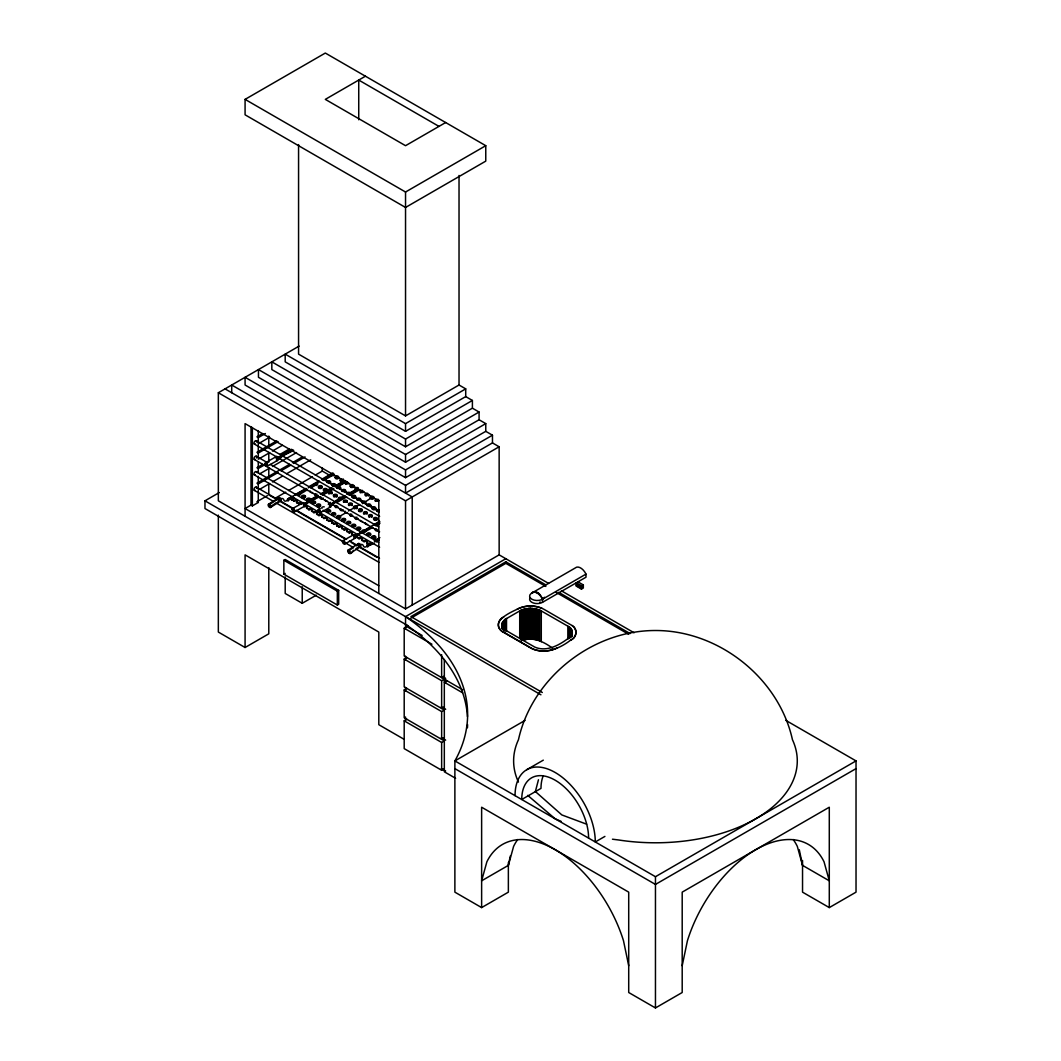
<?xml version="1.0" encoding="UTF-8"?>
<svg xmlns="http://www.w3.org/2000/svg" width="1061" height="1061" viewBox="0 0 1061 1061"><rect width="100%" height="100%" fill="white"/><g stroke="black" fill="none" stroke-linecap="round" stroke-linejoin="round"><path stroke-width="1.5" d="M291.656 449.28L283.035 454.081L283.008 455.633L293.738 450.421M283.685 456.018L283.711 454.466L292.319 449.665M317.438 495.699L310.263 499.704L310.236 501.256L319.52 496.84M310.913 501.641L310.926 500.089L318.114 496.084M336.019 502.132L336.045 500.567L344.666 495.766M345.329 496.163L336.708 500.951L336.695 502.516L346.748 496.919M360.594 532.635L379.281 521.455M361.257 533.126L361.27 532.251L371.323 526.654M358.618 544.704L359.958 544.85A5.292 3.064 -60 0 1 363.432 545.938A3.939 2.281 -60 0 0 366.111 546.707L367.451 545.938M360.223 545.619L356.125 548.617M502.105 623.788L502.596 627.064L505.063 629.942L534.771 647.091C546.229 652.157 558.815 645.473 567.847 638.629C573.524 636.467 573.643 628.337 567.847 626.176L539.704 610.035L530.076 608.258L521.243 610.062L505.182 619.345L502.423 622.701L502.025 628.152M283.685 455.341C283.181 453.697 281.218 459.864 276.841 459.214M310.913 500.872C310.409 499.094 308.711 504.081 304.228 504.598M336.695 501.734C336.257 499.89 334.162 505.235 329.838 505.699M628.709 965.722L623.483 940.696A105.463 60.888 60 0 0 555.168 849.689A105.463 60.888 60 0 0 486.866 861.824L481.628 880.802L508.365 865.365L510.328 855.975M682.196 965.722L687.435 940.696A105.463 60.888 -60 0 1 755.75 849.689A105.463 60.888 -60 0 1 824.052 861.824L829.291 880.802L802.54 865.365L797.315 846.373A105.463 60.888 -60 0 0 793.217 839.516M538.457 779.769L535.381 791.533L561.853 814.941L586.6 824.172M508.365 865.365L513.604 846.373A105.463 60.888 60 0 1 517.688 839.516M268.884 504.89L270.078 506.813L268.884 504.89L277.969 499.094M349.639 552.754C347.305 545.924 348.432 559.28 353.538 550.261M360.024 546.123L359.255 545.911M301.881 504.254A1.897 1.088 0 0 0 299.282 503.882L296.576 502.702A1.897 1.088 0 0 0 296.735 501.243A1.897 1.088 0 0 0 294.282 500.991L291.563 499.797L291.868 498.816A1.897 1.088 0 0 0 291.576 497.49M291.563 499.797L291.868 499.585A1.897 1.088 0 0 0 291.881 498.498M322.862 479.943A1.897 1.088 0 0 0 324.746 479.837L325.276 479.506A1.897 1.088 0 0 0 325.303 478.418M342.186 527.675A1.897 1.088 0 0 0 339.387 527.052L336.682 525.858A1.897 1.088 0 0 0 336.841 524.413A1.897 1.088 0 0 0 334.387 524.147L331.669 522.967L331.974 521.972A1.897 1.088 0 0 0 331.616 520.619A1.897 1.088 0 0 0 329.228 520.54L326.669 519.293A1.897 1.088 0 0 0 326.669 517.755A1.897 1.088 0 0 0 324.003 517.755L321.655 516.402A1.897 1.088 0 0 0 321.655 514.85A1.897 1.088 0 0 0 318.976 514.85L316.642 513.511A1.897 1.088 0 0 0 316.642 511.959A1.897 1.088 0 0 0 313.963 511.959L311.841 510.46A1.897 1.088 0 0 0 311.576 509.041A1.897 1.088 0 0 0 309.083 509.001L308.963 509.85A1.897 1.088 0 0 1 311.576 509.81A1.897 1.088 0 0 1 311.841 511.243L313.963 512.728A1.897 1.088 0 0 1 316.642 512.728A1.897 1.088 0 0 1 316.642 514.28L318.976 515.633A1.897 1.088 0 0 1 321.96 515.858M331.669 522.967L331.974 522.755A1.897 1.088 0 0 0 331.616 521.389A1.897 1.088 0 0 0 329.228 521.309L326.669 520.062A1.897 1.088 0 0 0 326.669 518.524A1.897 1.088 0 0 0 324.003 518.524L321.655 516.402M337.119 487.039L337.69 486.707A1.897 1.088 0 0 1 340.448 487.224A1.897 1.088 0 0 1 339.082 488.71M339.971 488.458L342.504 490.461M377.225 510.978L377.796 510.646A1.897 1.088 0 0 1 379.215 510.513M503.763 616.971C496.707 619.704 496.707 629.664 503.763 632.409L530.5 647.847C543.762 655.221 559.678 648.709 570.619 640.128C577.661 637.396 577.661 627.422 570.619 624.69L543.869 609.253C535.699 604.956 525.301 604.942 517.131 609.253C510.779 612.277 489.519 621.613 502.132 631.335L532.357 648.788C540.248 652.024 549.678 651.878 557.237 647.847M570.619 640.128C576.587 637.741 578.179 629.173 572.25 625.765M268.526 504.227L278.91 497.596M271.377 505.991L275.263 503.511M277.863 501.853L280.462 500.195M270.436 507.476A1.883 1.034 57.4 0 0 269.812 504.651A1.883 1.034 57.4 0 0 268.194 505.434A1.883 1.034 57.4 0 0 270.436 507.476L280.82 500.858M348.048 550.168L358.472 543.524M349.745 549.996L353.631 547.516M356.231 545.858L358.83 544.2M350.024 553.391A1.897 1.034 57.4 0 0 349.321 550.54A1.897 1.034 57.4 0 0 347.756 551.415A1.897 1.034 57.4 0 0 350.024 553.391L360.435 546.747M308.963 509.85L306.669 507.688A1.897 1.088 0 0 0 306.735 506.243A1.897 1.088 0 0 0 304.268 506.017L304.268 506.787A1.897 1.088 0 0 1 306.735 507.012A1.897 1.088 0 0 1 306.669 508.458L306.602 508.484M345.05 492.079L345.263 491.163A1.897 1.088 0 0 0 344.043 489.453A1.897 1.088 0 0 0 341.881 490.819M349.188 532.94L349.188 532.171A1.897 1.088 0 0 1 351.682 532.198A1.897 1.088 0 0 1 351.947 533.63L351.947 534.399A1.897 1.088 0 0 0 351.682 532.967A1.897 1.088 0 0 0 349.188 532.94L346.775 530.845A1.897 1.088 0 0 0 346.841 529.412A1.897 1.088 0 0 0 344.374 529.187L341.695 527.98A1.897 1.088 0 0 0 341.841 526.521A1.897 1.088 0 0 0 339.387 526.283L336.682 525.089A1.897 1.088 0 0 0 336.841 523.643A1.897 1.088 0 0 0 334.387 523.378L331.669 522.198M245.078 99.376L325.316 53.05L485.766 145.689L485.766 161.126L405.541 207.452L245.078 114.813L245.078 99.376L405.541 192.014L485.766 145.689M365.422 76.206L325.316 99.376L405.541 145.689L445.66 122.532M548.577 583.404L499.147 554.863L405.541 608.895L218.341 500.819L218.341 392.742L299.122 346.098M262.611 433.564L256.934 436.84L258.274 437.623L265.369 433.525M259.693 442.967L269.613 437.238M276.788 440.819L256.934 452.291L258.274 453.06L278.128 441.601M258.274 459.227L269.613 452.689M272.452 451.044L282.372 445.315M262.611 464.453L256.934 467.729L258.274 468.498L265.369 464.4M265.449 462.808L276.788 456.27M279.627 454.625L289.547 448.896M280.953 455.394L290.886 449.665M408.405 625.99L204.972 508.537L204.972 500.819L219.295 492.543M259.693 473.856L269.613 468.126M272.452 466.482L296.549 452.57M289.547 464.333L256.934 483.166L258.274 483.935L278.128 472.477M292.385 462.702L302.305 456.973M280.953 470.845L290.886 465.116M293.725 463.471L305.064 456.92M259.693 489.293L269.613 483.564M272.452 481.933L282.372 476.203M286.629 473.736L310.727 459.824M252.054 504.505L245.078 508.537L378.804 585.738M257.637 501.296L267.399 495.659M298.565 144.588L298.565 354.135L405.541 415.899L459.028 385.01L465.713 388.87L465.713 396.602L405.541 431.336L285.197 361.854L285.197 354.135L405.541 423.618L465.713 388.87M251.006 426.721L251.006 505.116L252.346 505.885L258.274 502.463L258.274 476.336M275.926 497.821L285.767 492.145M288.565 490.514L312.451 476.734M315.263 475.116L322.279 471.057L330.873 476.018M293.884 497.689L287.544 500.58L287.544 499.041L291.802 496.575M294.64 494.943L305.979 488.392M308.804 486.76L318.738 481.031M321.563 479.4L332.902 472.848M287.544 499.041L306.642 488.789M308.26 487.848L319.48 481.376M322.239 479.784L332.159 474.055M287.889 499.996L286.55 500.779A3.939 2.281 -60 0 1 283.871 499.996A5.292 3.064 -60 0 0 279.865 499.227M298.141 495.235L305.223 491.15M310.9 487.874L317.982 483.776M323.658 480.514L333.578 474.784M405.541 439.055L472.397 400.461L472.397 408.18L405.541 446.774L271.828 369.573L271.828 361.854L405.541 439.055L405.541 446.774M405.541 454.493L479.081 412.039L479.081 419.758L405.541 462.211L258.46 377.292L258.46 369.573L405.541 454.493L405.541 462.211M405.541 469.93L485.766 423.618L485.766 431.336L405.541 477.662L245.078 385.01L245.078 377.292L405.541 469.93L405.541 477.662M348.366 511.017L354.202 507.781A1.897 1.088 0 0 0 357.278 507.131A1.897 1.088 0 0 0 354.759 505.925A1.897 1.088 0 0 0 354.202 507.781M356.96 507.092L356.761 506.177L359.599 504.532M365.382 503.445A1.897 1.088 0 0 0 365.024 502.078L370.873 498.113M405.541 485.381L492.463 435.196L492.463 442.914L405.541 493.1L405.541 485.381L231.709 385.01L231.709 392.742M283.857 560.261L285.197 559.492L338.684 590.367L338.684 604.266L337.345 605.035L283.857 574.16L283.857 560.261L337.345 591.149L338.684 590.367M218.341 392.742L405.541 500.819L499.147 446.774L499.147 554.863M283.857 574.16L285.197 573.391M374.626 542.94L367.106 546.508L367.106 544.969L371.363 542.516M374.201 540.871L379.865 537.609M367.106 544.969L372.026 542.9M374.865 541.269L379.122 538.802M367.106 546.508L369.944 544.877M376.284 541.985L379.122 540.354M285.197 576.919L285.197 593.457L302.226 603.285L316.297 595.168M218.341 515.129L218.341 632.064L245.078 647.502L268.791 633.815L268.791 567.635M405.541 629.213L405.541 616.613L505.832 558.723M545.831 584.903L505.832 561.813L410.886 616.613L542.317 692.501M410.886 618.165L505.832 563.351L545.831 586.441M462.662 689.743L404.201 655.99L404.201 628.205L406.88 626.653L422.132 635.459M444.32 768.708L441.641 770.246L404.201 748.628L404.201 720.843L441.641 742.461L444.32 740.91L404.201 717.753L404.201 689.955L441.641 711.573L444.32 710.034L404.201 686.878L404.201 659.08L406.88 657.541M585.99 574.12L542.529 599.213A9.456 5.464 60 0 0 531.84 593.033L575.301 567.94A9.456 5.464 60 0 1 585.99 574.12L585.99 577.211L542.529 602.303A7.56 4.363 0 0 1 533.404 602.993A7.56 4.363 0 0 1 529.877 598.086M581.627 588.165L576.455 585.805L576.998 583.232L576.998 585.486L581.627 588.165L581.627 585.911L576.096 582.927L576.096 586.004L581.441 589.094L583.325 588.019L583.325 584.929L577.966 581.839M576.455 583.55L581.083 586.216L583.325 584.929M404.201 689.955L406.88 688.417M444.32 676.069L441.641 677.608L441.641 654.717M404.201 659.08L441.641 680.698L444.32 679.146M446.999 680.698L444.32 682.236L462.662 692.833M404.201 720.843L406.88 719.292M444.32 706.944L441.641 708.483L441.641 680.698M444.32 737.819L441.641 739.371L441.641 711.573M525.089 720.379L454.877 760.909L454.877 892.155L481.628 907.593L508.365 892.155L508.365 862.54M526.8 769.676L543.312 760.153M604.916 836.413L595.287 841.97A56.737 32.758 60 0 0 555.168 772.488A56.737 32.758 60 0 0 515.049 795.644M405.541 616.613A261.749 151.126 0 0 1 454.877 760.909L655.459 876.704L856.028 760.909L856.028 892.155L829.291 907.593L802.54 892.155L802.54 860.458M856.028 768.628L655.459 884.423L454.877 768.628M481.628 907.593L481.628 807.222L628.709 892.142L628.709 992.512L655.459 1007.95L682.196 992.512L682.196 892.142L829.291 807.222L829.291 907.593M334.387 486.535A1.897 1.088 0 0 0 335.369 485.023A1.897 1.088 0 0 0 332.703 484.585L332.212 484.837A1.897 1.088 0 0 0 331.814 485.354M332.173 485.394A1.897 1.088 0 0 1 332.212 484.068L332.703 483.816A1.897 1.088 0 0 1 335.157 484.055A1.897 1.088 0 0 1 335.051 485.5L334.825 485.62A1.897 1.088 0 0 1 332.517 485.606M334.825 486.389L335.011 485.514M375.687 508.657A1.897 1.088 0 0 0 372.809 507.755L372.318 508.007A1.897 1.088 0 0 0 371.92 508.816M374.931 508.789L377.796 509.877A1.897 1.088 0 0 1 379.228 509.744M375.117 509.452L374.931 509.559A1.897 1.088 0 0 1 373.048 509.691M276.351 458.485L283.367 454.665M276.762 458.445L283.539 454.811M276.974 458.75L283.605 454.917M277.014 458.975L293.061 450.036M267.186 466.243L277.611 460.434M292.544 508.577L302.969 502.768M320.316 494.108L331.801 487.702M334.679 486.097L344.732 480.5M303.579 504.108L310.594 500.288A1.897 1.088 0 0 0 308.618 498.909A1.897 1.088 0 0 0 306.788 500.275M320.979 494.492L331.032 488.882M335.342 486.482L345.395 480.885M304.136 504.267L310.873 500.646M313.114 499.665L315.979 498.06M324.6 493.259L327.464 491.654M330.342 490.063L333.22 488.458M336.085 486.853L346.138 481.256M322.398 495.248L333.883 488.842M336.761 487.251L346.801 481.641M294.414 511.866L304.839 506.057M347.531 494.174L357.584 488.564M329.454 504.85L336.284 501.124M330.7 504.439L336.456 501.216M348.207 494.559L358.247 488.962M329.852 505.023L336.602 501.402M330.011 505.354L336.655 501.521M337.451 501.322L343.207 498.126M348.95 494.93L354.692 491.734M349.613 495.315L359.666 489.718M320.197 512.728L330.621 506.919M342.889 540.739L353.313 534.93M360.939 532.45L354.414 536.322M374.201 525.049L379.944 521.853M361.098 532.595L353.95 536.587L361.178 532.702M361.217 532.808L354.241 536.946L359.918 533.869M362.026 532.622L370.634 527.821M362.69 533.007L372.743 527.41M375.607 525.805L379.918 523.405M344.759 544.028L355.183 538.206M360.09 499.983L362.65 501.23M362.65 501.999L362.438 501.349M351.721 533.776L354.069 535.129A1.897 1.088 0 0 1 356.748 535.129A1.897 1.088 0 0 1 356.748 536.667L359.082 538.02A1.897 1.088 0 0 1 361.761 538.02A1.897 1.088 0 0 1 361.761 539.572L364.095 540.911A1.897 1.088 0 0 1 366.774 540.911A1.897 1.088 0 0 1 366.774 542.463L369.334 543.696A1.897 1.088 0 0 1 371.642 543.736L371.642 544.505A1.897 1.088 0 0 0 370.753 544.28M354.069 535.129L354.069 535.898A1.897 1.088 0 0 1 356.748 535.898A1.897 1.088 0 0 1 356.748 537.436L359.082 538.789A1.897 1.088 0 0 1 361.761 538.789A1.897 1.088 0 0 1 361.761 540.341L364.095 541.694A1.897 1.088 0 0 1 366.774 541.694A1.897 1.088 0 0 1 366.774 543.232L369.334 544.479M517.131 609.253C524.704 605.221 534.134 605.075 542.012 608.311M337.358 487.636L337.69 487.49A1.897 1.088 0 0 1 339.799 487.529A1.897 1.088 0 0 1 340.554 488.657M341.735 527.967L344.374 529.956A1.897 1.088 0 0 1 346.841 530.182A1.897 1.088 0 0 1 346.775 531.627L346.708 531.654M291.563 499.028L294.282 500.208A1.897 1.088 0 0 1 296.735 500.474A1.897 1.088 0 0 1 296.603 501.919L299.282 503.113A1.897 1.088 0 0 1 301.881 503.484M341.695 528.749L341.735 528.736A1.897 1.088 0 0 0 342.199 528.245M326.841 482.132A1.897 1.088 0 0 1 327.332 481.071L327.703 480.912A1.897 1.088 0 0 1 330.21 481.217A1.897 1.088 0 0 1 329.891 482.675A1.897 1.088 0 0 1 327.332 482.622M327.332 481.853L327.703 481.681A1.897 1.088 0 0 1 330.488 482.317M366.947 505.5A1.897 1.088 0 0 1 367.438 505.009L367.809 504.85A1.897 1.088 0 0 1 370.262 505.116A1.897 1.088 0 0 1 370.13 506.548L370.103 505.779L372.796 506.972A1.897 1.088 0 0 1 375.674 507.834A1.897 1.088 0 0 1 373.034 508.909M552.476 648.178C544.24 641.958 533.245 636.587 522.821 640.327L522.821 609.452M612.462 839.211L618.749 839.994A141.829 81.883 0 0 0 792.448 739.716C778.84 677.952 718.695 630.353 655.459 630.513C592.21 630.353 532.078 677.952 518.458 739.716A141.829 81.883 0 0 0 518.458 782.103M279.613 498.232L280.528 499.174M561.123 821.373L555.168 818.813L527.715 795.365M345.992 512.702L340.263 515.991M438.975 126.392L358.737 80.066L358.737 119.774M465.713 396.602L472.397 400.461M472.397 408.18L479.081 412.039M479.081 419.758L485.766 423.618M485.766 431.336L492.463 435.196M492.463 442.914L499.147 446.774M225.025 388.87L412.225 496.959L412.225 605.035M561.402 590.805L634.08 632.767M785.83 720.379L856.028 760.909M558.683 592.317L630.115 633.563M555.831 592.21L628.682 634.279M283.035 454.081L283.711 454.466M324.984 479.718L327.345 481.084M345.037 491.296L347.398 492.662M350.064 494.201L352.411 496.323M256.258 440.779L378.671 511.455M254.361 444.055L379.626 516.375M336.045 500.567L336.708 500.951M256.258 456.217L267.651 462.795M270.489 464.439L378.671 526.893M254.361 459.493L379.626 531.813M310.263 499.704L310.926 500.089M256.258 471.654L320.316 508.643M323.154 510.288L378.671 542.33M254.361 474.93L302.756 502.874M305.608 504.519L379.626 547.251M306.602 507.715L308.963 509.068M346.708 530.871L349.069 532.237M256.258 487.105L293.526 508.617M296.39 510.275L346.562 539.24M349.44 540.898L356.602 545.036M359.467 546.694L379.533 558.272M274.481 498.139L268.791 494.85L268.791 483.418M280.17 501.415L292.982 508.816M297.239 511.269L345.607 539.2M351.297 542.489L355.568 544.943M359.838 547.41L376.907 557.264M254.361 490.368L272.995 501.137M275.873 502.795L353.273 547.476M356.138 549.134L379.082 562.383M256.934 501.694L258.274 502.463M204.972 500.819L540.924 694.783M404.201 628.205L431.933 644.213M442.795 676.719L445.66 678.377M441.363 706.785L445.66 709.265M441.363 737.66L445.66 740.14M404.135 739.331L378.804 724.703L378.804 632.064L245.078 554.863L245.078 647.502M441.363 768.535L445.66 771.015M455.607 778.31L444.32 771.798L444.32 659.531M364.957 502.039L365.09 502.118A1.897 1.088 0 0 0 362.65 502.012M331.536 520.566L331.536 521.336M354.202 508.564L354.082 507.715M316.629 483.02L316.854 483.153A1.897 1.088 0 0 1 316.589 484.585A1.897 1.088 0 0 1 314.096 484.625L313.976 484.545M330.687 474.89L330.767 474.943A1.897 1.088 0 0 0 333.061 475.036A1.897 1.088 0 0 0 333.804 473.776M336.881 517.078A1.897 1.088 0 0 1 340.037 516.588L340.263 516.76A1.897 1.088 0 0 1 339.745 518.272M299.918 492.662L300.157 492.821A1.897 1.088 0 0 1 299.839 494.254A1.897 1.088 0 0 1 297.345 494.254L297.266 494.201M337.451 517.423A1.897 1.088 0 0 1 338.088 515.566A1.897 1.088 0 0 1 340.554 516.813A1.897 1.088 0 0 1 337.451 517.423L337.451 518.192A1.897 1.088 0 0 0 337.862 518.352M370.793 498.829L370.873 498.882A1.897 1.088 0 0 0 373.79 498.564A1.897 1.088 0 0 0 372.57 496.999A1.897 1.088 0 0 0 370.223 498.06M799.278 849.715L802.54 865.365M655.459 876.704L655.459 1007.95M581.441 586.004L581.441 589.094M581.083 586.216L581.083 588.47M572.264 631.547L572.264 636.547M572.171 631.096L572.171 635.977M571.773 630.022L571.773 636.534M571.388 629.359L571.388 635.871M571.15 628.987L571.15 637.117M570.539 628.284L570.539 636.414M570.301 628.006L570.301 637.767M569.24 627.091L569.24 638.47M567.847 626.176L567.847 639.186M542.529 602.303L542.529 599.213A9.35 4.642 66.1 0 0 537.967 592.688L537.184 593.033L537.781 592.582A9.35 6.061 53 0 0 531.84 593.033M541.282 610.844L541.282 641.719M539.704 610.035L539.704 640.924M538.113 609.425L538.113 640.313M537.635 609.293L537.635 640.168M536.415 608.934L536.415 639.823M535.765 608.802L535.765 639.677M534.625 608.576L534.625 639.451M533.895 608.47L533.895 639.359M532.755 608.351L532.755 639.226M531.985 608.298L531.985 639.173M530.858 608.245L530.858 639.133M530.076 608.258L530.076 639.133M528.948 608.298L528.948 639.173M528.166 608.351L528.166 639.239M527.065 608.483L527.065 639.359M526.309 608.59L526.309 639.465M525.222 608.802L525.222 639.677M524.519 608.961L524.519 639.836M523.431 609.266L523.431 640.141M521.68 609.889L521.68 640.764M521.243 610.062L521.243 640.95M519.718 610.844L519.718 638.47M506.521 618.457L506.521 631.467M505.832 561.813L505.832 563.351M505.182 619.345L505.182 630.725M504.877 619.597L504.877 630.977M504.108 620.247L504.108 630.009M503.789 620.605L503.789 630.353M503.259 621.229L503.259 629.359M502.994 621.64L502.994 628.139M502.622 622.263L502.622 628.775M502.423 622.701L502.423 629.2M502.211 623.337L502.211 628.218M459.028 175.463L459.028 385.01M445.66 680.008L445.66 683.257M441.641 742.461L441.641 770.246M405.541 192.014L405.541 415.899M405.541 423.618L405.541 431.336M405.541 500.819L405.541 608.895M405.541 656.149L405.541 660.101M405.541 687.435L405.541 690.976M405.541 716.984L405.541 720.406M378.804 593.457L378.804 500.819L245.078 423.618L245.078 516.256M377.477 510.818L377.225 510.208A1.897 1.088 0 0 0 376.92 510.752M372.464 507.914L372.318 507.238A1.897 1.088 0 0 0 372.61 508.763M369.122 543.816L369.122 544.585M367.782 545.354L367.782 546.906M367.451 505.023L364.865 503.02A1.897 1.088 0 0 1 362.544 502.954L362.438 503.657M366.774 542.463L366.774 543.232M365.09 503.657L365.382 502.675A1.897 1.088 0 0 0 364.016 501.031A1.897 1.088 0 0 0 361.934 502.397M364.095 540.911L364.095 541.694M361.761 539.572L361.761 540.341M359.082 538.02L359.082 538.789M357.424 499.227L355.077 497.092L355.09 497.874M356.748 536.667L356.748 537.436M347.385 492.662L347.398 493.431M344.056 529.346L344.056 530.115M340.037 515.818L340.024 516.601M339.029 526.442L339.029 527.211M337.358 486.866L337.119 487.821A1.897 1.088 0 0 0 336.907 488.073M337.345 591.149L337.345 605.035M336.682 525.089L336.682 525.858M334.016 523.55L334.016 524.32M332.372 484.758L329.998 482.622L330.011 483.392A1.897 1.088 0 0 0 330.501 482.888M329.016 520.646L329.016 521.428M327.332 481.071L327.345 481.853A1.897 1.088 0 0 0 326.854 482.344M326.669 519.293L326.669 520.062M324.003 517.755L324.003 518.524M322.279 467.662L322.279 470.951M318.976 514.85L318.976 515.633M316.642 513.511L316.642 514.28M313.963 511.959L313.963 512.728M311.616 510.606L311.616 511.375M302.226 586.746L302.226 603.285M298.923 503.272L298.923 504.055M296.576 501.919L296.576 502.702M293.91 500.381L293.91 501.15M288.221 499.426L288.221 500.964M268.791 436.058L268.791 445.859M268.791 452.384L268.791 462.185M268.791 468.723L268.791 476.88M258.274 430.607L258.274 458.365M258.274 461.641L258.274 473.126M252.346 427.503L252.346 505.885M540.142 601.945A3.21 1.857 0 0 1 539.704 602.356M544.492 597.25A7.56 4.363 0 0 1 531.84 599.213A7.56 4.363 0 0 1 535.221 591.905M467.583 724.597A261.749 151.126 0 0 1 467.437 727.793M405.541 624.345A261.749 151.126 0 0 1 467.45 716.599M588.603 838.11A47.281 27.294 60 0 0 555.168 780.206A47.281 27.294 60 0 0 521.747 799.503L540.991 788.389A47.281 27.294 60 0 1 543.219 775.843M275.396 457.649A1.897 1.114 60.9 0 1 277.04 457.477A1.897 1.114 60.9 0 1 277.969 459.93A1.897 1.114 60.9 0 1 276.324 460.103M302.624 503.272A1.897 1.114 60.9 0 1 304.268 503.1A1.897 1.114 60.9 0 1 305.197 505.553A1.897 1.114 60.9 0 1 303.539 505.726M358.18 544.757A1.897 1.034 57.4 0 1 359.281 543.577A1.897 1.034 57.4 0 1 360.793 546.044A1.897 1.034 57.4 0 1 359.162 546.375M278.566 498.047A1.883 1.034 57.4 0 1 280.197 498.033A1.883 1.034 57.4 0 1 281.152 500.407A1.883 1.034 57.4 0 1 279.534 500.434M336.191 507.728A1.897 1.088 0 0 1 335.183 506.535A1.897 1.088 0 0 1 336.921 505.659M352.398 497.092A1.897 1.088 0 0 1 353.088 495.301A1.897 1.088 0 0 1 355.621 496.415A1.897 1.088 0 0 1 352.796 497.264M351.854 497.092A1.897 1.088 0 0 1 353.578 496.004A1.897 1.088 0 0 1 355.607 496.906A1.897 1.088 0 0 1 354.228 498.153M353.247 498.153A1.897 1.088 0 0 1 352.796 498.047M321.96 516.946A1.897 1.088 0 0 1 321.655 517.171M342.226 510.726A1.897 1.088 0 0 1 340.276 510.023A1.897 1.088 0 0 1 340.952 508.75M357.133 508.179A1.897 1.088 0 0 1 356.058 508.75M354.613 508.71A1.897 1.088 0 0 1 353.777 508.272M353.525 507.715A1.897 1.088 0 0 1 355.329 506.627A1.897 1.088 0 0 1 357.292 507.622M304.892 497.901A1.897 1.088 0 0 1 304.03 498.166M303.048 498.139A1.897 1.088 0 0 1 301.934 497.609M301.709 497.065A1.897 1.088 0 0 1 303.671 496.004A1.897 1.088 0 0 1 305.488 497.132M379.201 511.879A1.897 1.088 0 0 1 377.119 511.296M356.867 499.214A1.897 1.088 0 0 1 358.591 498.126A1.897 1.088 0 0 1 360.621 499.028A1.897 1.088 0 0 1 359.241 500.275M358.26 500.275A1.897 1.088 0 0 1 356.934 499.506M347.093 493.975A1.897 1.088 0 0 1 347.783 492.476A1.897 1.088 0 0 1 350.369 492.888A1.897 1.088 0 0 1 349.666 494.373M345.263 491.163A1.897 1.088 0 0 1 342.066 491.084M337.663 488.551A1.897 1.088 0 0 1 336.841 487.861M336.894 487.291A1.897 1.088 0 0 1 337.119 487.039M307.319 489.691A1.897 1.088 0 0 1 305.9 489.532M347.424 512.848A1.897 1.088 0 0 1 345.501 512.423A1.897 1.088 0 0 1 345.395 511.243M327.478 501.243A1.897 1.088 0 0 1 325.183 499.903M323.287 498.086A1.897 1.088 0 0 1 320.992 498.219A1.897 1.088 0 0 1 320.183 496.986M317.982 495.315A1.897 1.088 0 0 1 315.701 495.195A1.897 1.088 0 0 1 315.303 493.895M312.61 492.529A1.897 1.088 0 0 1 310.568 492.238A1.897 1.088 0 0 1 310.25 491.044M339.626 499.254A1.897 1.088 0 0 1 338.645 497.821A1.897 1.088 0 0 1 341.125 497.251A1.897 1.088 0 0 1 342.106 498.697M341.496 499.134A1.897 1.088 0 0 1 340.09 499.333M330.475 503.71A1.897 1.088 0 0 1 330.568 502.383M338.074 506.893A1.897 1.088 0 0 1 335.78 506.8A1.897 1.088 0 0 1 335.342 505.487M343.141 509.771A1.897 1.088 0 0 1 341.045 509.797A1.897 1.088 0 0 1 340.183 508.683M321.987 508.405A1.897 1.088 0 0 1 322.226 507.198A1.897 1.088 0 0 1 324.242 506.866M338.499 499.147A1.897 1.088 0 0 1 341.125 498.033M348.552 504.585A1.897 1.088 0 0 1 351.271 503.842A1.897 1.088 0 0 1 351.814 505.553M349.135 505.633A1.897 1.088 0 0 1 348.512 504.877M328.963 493.975A1.897 1.088 0 0 1 328.95 492.503A1.897 1.088 0 0 1 331.496 492.37A1.897 1.088 0 0 1 331.947 493.816M321.96 487.994A1.897 1.088 0 0 1 318.685 487.994M318.433 487.45A1.897 1.088 0 0 1 320.316 486.362A1.897 1.088 0 0 1 322.212 487.45M300.157 493.604A1.897 1.088 0 0 1 300.011 494.93M336.921 496.747A1.897 1.088 0 0 1 336.191 497.118M334.295 497.039A1.897 1.088 0 0 1 333.658 496.614M333.472 496.057A1.897 1.088 0 0 1 335.249 495.049A1.897 1.088 0 0 1 337.226 495.925M337.371 518.139A1.897 1.088 0 0 1 336.881 517.649M312.027 503.471A1.897 1.088 0 0 1 313.565 501.8A1.897 1.088 0 0 1 315.303 503.405M309.109 501.044A1.897 1.088 0 0 1 307.279 500.765M356.934 499.704A1.897 1.088 0 0 1 359.241 498.935A1.897 1.088 0 0 1 360.581 500.275M332.305 515.208A1.897 1.088 0 0 1 332.292 513.736A1.897 1.088 0 0 1 334.838 513.604A1.897 1.088 0 0 1 335.289 515.049M326.868 511.893A1.897 1.088 0 0 1 328.618 510.487A1.897 1.088 0 0 1 330.515 511.826M343.658 502.37A1.897 1.088 0 0 1 345.342 500.832A1.897 1.088 0 0 1 347.159 502.317M317.08 484.174A1.897 1.088 0 0 1 316.39 485.447M323.525 490.659A1.897 1.088 0 0 1 325.276 489.254A1.897 1.088 0 0 1 327.173 490.593M372.411 538.378A1.897 1.088 0 0 1 372.517 536.839A1.897 1.088 0 0 1 375.183 536.893A1.897 1.088 0 0 1 375.077 538.431M321.934 499.161A1.897 1.088 0 0 1 320.157 498.312A1.897 1.088 0 0 1 321.098 497.105M317.358 506.588A1.897 1.088 0 0 1 317.385 504.97A1.897 1.088 0 0 1 320.157 505.129A1.897 1.088 0 0 1 319.653 506.707M307.319 490.461A1.897 1.088 0 0 1 305.9 490.301M347.093 523.71A1.897 1.088 0 0 1 348.724 522.065A1.897 1.088 0 0 1 350.355 523.71M379.294 538.709A1.897 1.088 0 0 0 377.172 539.213A1.897 1.088 0 0 0 377.477 540.526L377.477 541.309A1.897 1.088 0 0 1 377.172 541.07M365.448 530.58A1.897 1.088 0 0 1 365.209 531.773A1.897 1.088 0 0 1 363.194 532.118M362.371 531.813A1.897 1.088 0 0 1 362.172 530.487A1.897 1.088 0 0 1 364.347 530.036M363.83 514.081A1.897 1.088 0 0 1 365.382 512.423A1.897 1.088 0 0 1 367.106 514.028M367.172 535.314A1.897 1.088 0 0 1 368.724 533.643A1.897 1.088 0 0 1 370.448 535.261M332.929 486.522A1.897 1.088 0 0 1 332.504 486.376M353.87 485.381A1.897 1.088 0 0 1 352.133 486.8A1.897 1.088 0 0 1 350.223 485.461A1.897 1.088 0 0 1 352.955 484.744M377.252 531.004A1.897 1.088 0 0 1 375.276 530.115A1.897 1.088 0 0 1 376.549 528.882M352.716 515.699A1.897 1.088 0 0 1 350.515 515.288A1.897 1.088 0 0 1 350.621 513.962M358.087 518.484A1.897 1.088 0 0 1 355.992 518.458A1.897 1.088 0 0 1 355.236 517.33M363.936 491.747A1.897 1.088 0 0 1 361.655 492.556A1.897 1.088 0 0 1 360.263 491.243A1.897 1.088 0 0 1 362.53 490.434M315.701 495.978A1.897 1.088 0 0 1 315.197 494.797A1.897 1.088 0 0 1 316.894 494.081M342.066 490.752A1.897 1.088 0 0 1 344.507 490.315A1.897 1.088 0 0 1 345.488 491.681M346.907 493.922A1.897 1.088 0 0 1 348.737 493.113A1.897 1.088 0 0 1 350.554 493.922M373.91 496.946A1.897 1.088 0 0 1 372.199 498.378A1.897 1.088 0 0 1 370.276 497.039A1.897 1.088 0 0 1 373.061 496.349M348.724 483.325A1.897 1.088 0 0 1 346.31 483.816A1.897 1.088 0 0 1 345.263 482.476A1.897 1.088 0 0 1 347.477 481.747M379.308 522.277A1.897 1.088 0 0 1 379.361 520.54M368.644 516.084A1.897 1.088 0 0 1 371.456 515.487A1.897 1.088 0 0 1 371.735 517.211M369.069 517.145A1.897 1.088 0 0 1 368.777 516.919M368.711 494.97A1.897 1.088 0 0 1 366.244 495.368A1.897 1.088 0 0 1 365.355 493.975A1.897 1.088 0 0 1 367.676 493.352M333.711 475.381A1.897 1.088 0 0 1 333.061 475.805M360.143 529.691A1.897 1.088 0 0 1 359.308 529.996M358.326 530.009A1.897 1.088 0 0 1 356.947 529.267M356.867 528.988A1.897 1.088 0 0 1 358.684 527.861A1.897 1.088 0 0 1 360.647 528.909M361.377 511.561A1.897 1.088 0 0 1 359.082 511.389M358.591 510.898A1.897 1.088 0 0 1 360.422 509.519A1.897 1.088 0 0 1 362.252 510.898M360.488 492.848A1.897 1.088 0 0 1 360.899 491.429A1.897 1.088 0 0 1 363.392 491.482M345.316 520.845A1.897 1.088 0 0 1 342.04 520.779M341.867 520.513A1.897 1.088 0 0 1 343.525 519.174A1.897 1.088 0 0 1 345.594 520.301M350.846 516.283A1.897 1.088 0 0 1 350.263 515.115A1.897 1.088 0 0 1 351.907 514.346M356.668 519.399A1.897 1.088 0 0 1 355.196 518.232A1.897 1.088 0 0 1 357 517.251M367.438 505.779A1.897 1.088 0 0 0 369.997 505.845A1.897 1.088 0 0 0 370.316 504.386A1.897 1.088 0 0 0 367.809 504.068L367.438 504.24A1.897 1.088 0 0 0 367.133 505.553M377.252 519.665A1.897 1.088 0 0 1 374.042 520.009M373.578 519.227A1.897 1.088 0 0 1 375.607 518.206A1.897 1.088 0 0 1 377.358 519.386M352.451 526.853A1.897 1.088 0 0 1 352.358 525.314A1.897 1.088 0 0 1 355.037 525.261A1.897 1.088 0 0 1 355.117 526.8M378.18 530.049A1.897 1.088 0 0 1 376.071 530.049A1.897 1.088 0 0 1 375.289 528.922M367.583 524.413A1.897 1.088 0 0 1 365.607 524.015A1.897 1.088 0 0 1 365.475 522.808M343.87 480.195A1.897 1.088 0 0 1 340.886 480.779A1.897 1.088 0 0 1 341.098 478.975M342.982 478.975A1.897 1.088 0 0 1 343.379 479.148M362.53 521.521A1.897 1.088 0 0 1 360.209 520.42M338.91 477.065A1.897 1.088 0 0 1 336.629 478.087A1.897 1.088 0 0 1 335.276 476.614A1.897 1.088 0 0 1 338.021 476.097M357.942 489.572A1.897 1.088 0 0 1 356.987 489.691M356.509 489.638A1.897 1.088 0 0 1 355.196 488.551A1.897 1.088 0 0 1 356.682 487.529M357.172 487.516A1.897 1.088 0 0 1 358.101 487.689M368.711 495.752A1.897 1.088 0 0 1 368.392 495.964M366.098 496.084A1.897 1.088 0 0 1 365.833 494.36A1.897 1.088 0 0 1 368.79 494.651M353.91 486.72A1.897 1.088 0 0 1 352.623 487.529M351.642 487.543A1.897 1.088 0 0 1 350.78 487.278M350.183 486.522A1.897 1.088 0 0 1 351.748 485.407A1.897 1.088 0 0 1 353.87 486.163M345.767 484.386A1.897 1.088 0 0 1 345.448 484.161M345.382 483.073A1.897 1.088 0 0 1 348.658 483.007M337.915 478.763A1.897 1.088 0 0 1 335.647 478.538M335.183 478.034A1.897 1.088 0 0 1 335.926 476.906A1.897 1.088 0 0 1 338.021 476.866M379.016 500.222A1.897 1.088 0 0 1 376.125 501.11A1.897 1.088 0 0 1 376.244 499.227M377.689 499.147A1.897 1.088 0 0 1 378.127 499.267M340.395 481.23A1.897 1.088 0 0 1 340.886 479.824A1.897 1.088 0 0 1 343.379 479.917M325.303 479.187A1.897 1.088 0 0 1 325.475 480.01M355.236 489.612A1.897 1.088 0 0 1 356.005 488.471A1.897 1.088 0 0 1 358.101 488.458M375.289 501.203A1.897 1.088 0 0 1 376.032 500.076A1.897 1.088 0 0 1 378.127 500.036M328.353 504.519A1.897 1.114 60.9 0 1 329.825 503.789A1.897 1.114 60.9 0 1 331.005 506.296A1.897 1.114 60.9 0 1 329.321 506.588M353.101 535.129A1.897 1.114 60.9 0 1 354.825 535.473A1.897 1.114 60.9 0 1 355.501 537.821A1.897 1.114 60.9 0 1 353.897 537.874M255.316 443.962A1.897 1.088 -60 0 1 253.977 443.047A1.897 1.088 -60 0 1 255.542 440.766A1.897 1.088 -60 0 1 256.603 442.066M255.316 474.837A1.897 1.088 -60 0 1 253.977 474.068A1.897 1.088 -60 0 1 255.316 471.747A1.897 1.088 -60 0 1 256.643 472.53M255.316 459.4A1.897 1.088 -60 0 1 253.99 458.352A1.897 1.088 -60 0 1 255.767 456.137A1.897 1.088 -60 0 1 256.47 457.954M255.316 490.275A1.897 1.088 -60 0 1 253.977 489.373A1.897 1.088 -60 0 1 255.542 487.079A1.897 1.088 -60 0 1 256.603 488.392M269.149 505.566L269.733 506.256L269.149 505.566M348.711 551.508L349.294 552.184L348.711 551.508M287.558 499.718L288.115 500.407L287.65 499.585M367.119 545.646L367.676 546.349L367.119 545.646M265.926 464.294L266.483 464.997L265.926 464.294M293.154 509.917L293.698 510.62L293.154 509.917M318.937 510.792L319.48 511.495L318.963 510.712M343.499 542.078L344.056 542.781L343.499 542.078M264.918 463.829A1.897 1.114 60.9 0 0 266.908 466.336A1.897 1.114 60.9 0 0 266.934 463.63A1.897 1.114 60.9 0 0 264.918 463.829M292.133 509.452A1.897 1.114 60.9 0 0 294.136 511.959A1.897 1.114 60.9 0 0 294.162 509.253A1.897 1.114 60.9 0 0 292.133 509.452M332.677 514.625A1.897 1.088 0 0 0 335.581 513.736A1.897 1.088 0 0 0 332.809 512.728A1.897 1.088 0 0 0 332.677 514.625M334.295 496.269A1.897 1.088 0 0 0 337.252 495.447A1.897 1.088 0 0 0 334.533 494.386A1.897 1.088 0 0 0 334.295 496.269M349.135 504.864A1.897 1.088 0 0 0 352.252 504.28A1.897 1.088 0 0 0 349.825 503.007A1.897 1.088 0 0 0 349.135 504.864M344.281 502.039A1.897 1.088 0 0 0 347.265 501.269A1.897 1.088 0 0 0 344.626 500.155A1.897 1.088 0 0 0 344.281 502.039M318.976 487.45A1.897 1.088 0 0 0 322.146 486.959A1.897 1.088 0 0 0 319.825 485.62A1.897 1.088 0 0 0 318.976 487.45M324.043 490.368A1.897 1.088 0 0 0 327.173 489.824A1.897 1.088 0 0 0 324.785 488.524A1.897 1.088 0 0 0 324.043 490.368M329.334 493.392A1.897 1.088 0 0 0 332.239 492.516A1.897 1.088 0 0 0 329.467 491.508A1.897 1.088 0 0 0 329.334 493.392M327.372 511.601A1.897 1.088 0 0 0 330.515 511.057A1.897 1.088 0 0 0 328.141 509.757A1.897 1.088 0 0 0 327.372 511.601M317.358 505.818A1.897 1.088 0 0 0 320.488 505.261A1.897 1.088 0 0 0 318.088 503.975A1.897 1.088 0 0 0 317.358 505.818M312.345 502.914A1.897 1.088 0 0 0 315.475 502.37A1.897 1.088 0 0 0 313.088 501.071A1.897 1.088 0 0 0 312.345 502.914M307.279 499.996A1.897 1.088 0 0 0 310.449 499.506A1.897 1.088 0 0 0 308.128 498.166A1.897 1.088 0 0 0 307.279 499.996M302.597 497.251A1.897 1.088 0 0 0 305.488 496.362A1.897 1.088 0 0 0 302.717 495.368A1.897 1.088 0 0 0 302.597 497.251M372.782 537.781A1.897 1.088 0 0 0 375.687 536.906A1.897 1.088 0 0 0 372.915 535.898A1.897 1.088 0 0 0 372.782 537.781M359.082 510.62A1.897 1.088 0 0 0 362.252 510.129A1.897 1.088 0 0 0 359.931 508.789A1.897 1.088 0 0 0 359.082 510.62M367.477 534.757A1.897 1.088 0 0 0 370.621 534.227A1.897 1.088 0 0 0 368.247 532.927A1.897 1.088 0 0 0 367.477 534.757M364.148 513.537A1.897 1.088 0 0 0 367.278 512.98A1.897 1.088 0 0 0 364.891 511.694A1.897 1.088 0 0 0 364.148 513.537M374.4 519.426A1.897 1.088 0 0 0 377.358 518.604A1.897 1.088 0 0 0 374.639 517.543A1.897 1.088 0 0 0 374.4 519.426M347.385 523.166A1.897 1.088 0 0 0 350.554 522.675A1.897 1.088 0 0 0 348.233 521.336A1.897 1.088 0 0 0 347.385 523.166M342.703 520.42A1.897 1.088 0 0 0 345.594 519.532A1.897 1.088 0 0 0 342.822 518.524A1.897 1.088 0 0 0 342.703 520.42M369.44 516.561A1.897 1.088 0 0 0 372.345 515.673A1.897 1.088 0 0 0 369.573 514.665A1.897 1.088 0 0 0 369.44 516.561M352.451 526.084A1.897 1.088 0 0 0 355.581 525.527A1.897 1.088 0 0 0 353.194 524.24A1.897 1.088 0 0 0 352.451 526.084M357.464 528.975A1.897 1.088 0 0 0 360.594 528.418A1.897 1.088 0 0 0 358.194 527.131A1.897 1.088 0 0 0 357.464 528.975M317.915 510.328A1.897 1.114 60.9 0 0 319.918 512.821A1.897 1.114 60.9 0 0 319.945 510.116A1.897 1.114 60.9 0 0 317.915 510.328M342.491 541.614A1.897 1.114 60.9 0 0 344.48 544.107A1.897 1.114 60.9 0 0 344.507 541.402A1.897 1.114 60.9 0 0 342.491 541.614"/></g></svg>
